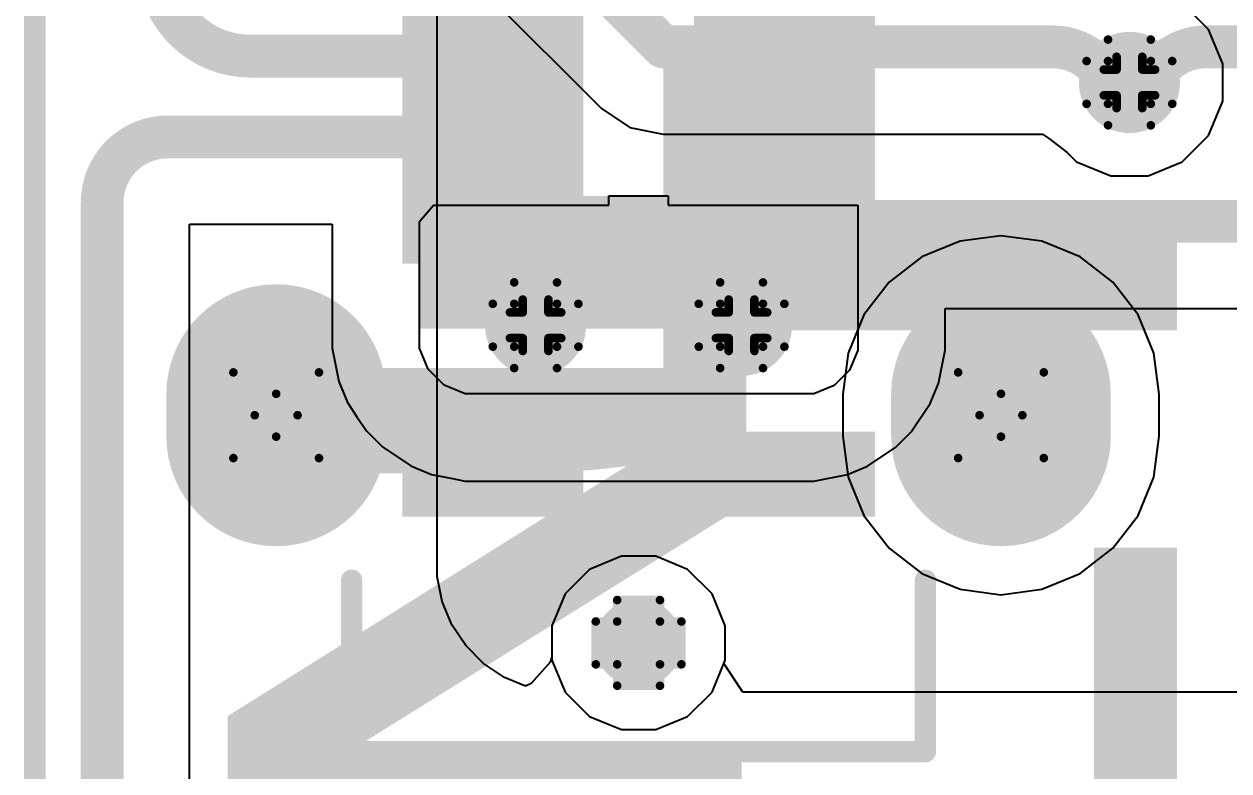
# Model space of a CAD drawing. Header units: inches. Extents: x -3 to 195, y 0 to 199.
# Drawn here: x -0.0025 to 0.2789, y 1.3008 to 1.4751 of the extents above; entities that cross this region are included whole.
import ezdxf

# ---------------------------------------------------------------- set-up
doc = ezdxf.new("R2010")
doc.units = ezdxf.units.IN
doc.header["$MEASUREMENT"] = 0
for name, color, linetype in [('Board Outline', 216, 'Continuous'), ('Bottom Layer', 5, 'Continuous'), ('Bottom Solder', 6, 'Continuous'), ('Drill Drawing', 1, 'Continuous'), ('Multi-Layer', 9, 'Continuous'), ('Pad Holes', 156, 'Continuous'), ('Top Layer', 1, 'Continuous'), ('Top Overlay', 2, 'Continuous'), ('Top Paste', 8, 'Continuous'), ('Top Solder', 216, 'Continuous'), ('Via Holes', 16, 'Continuous')]:
    doc.layers.add(name, color=color, linetype=linetype)
doc.styles.add('Arial Black', font='', dxfattribs={"height": 0.2})
doc.styles.get('Arial Black').set_extended_font_data('Arial Black')

# ---------------------------------------------------------------- blocks, each defined once
blk = doc.blocks.new('U263_163N_4BQC65_100')
at = {"layer": 'Bottom Layer'}
h = blk.add_hatch(color=5, dxfattribs=at)
edge = h.paths.add_edge_path()
edge.add_arc((-0.0994097, 0.0846461), 0.0216535, 90, 270)
edge.add_line((-0.0994097, 0.0629926), (-0.0895671, 0.0629926))
edge.add_arc((-0.0895671, 0.0846461), 0.0216535, 270, 450)
edge.add_line((-0.0895671, 0.1062996), (-0.0994097, 0.1062996))
h = blk.add_hatch(color=5, dxfattribs=at)
edge = h.paths.add_edge_path()
edge.add_arc((0.0895663, 0.0846461), 0.0216535, 90, 270)
edge.add_line((0.0895663, 0.0629926), (0.0994089, 0.0629926))
edge.add_arc((0.0994089, 0.0846461), 0.0216535, 270, 450)
edge.add_line((0.0994089, 0.1062996), (0.0895663, 0.1062996))
h = blk.add_hatch(color=5, dxfattribs=at)
edge = h.paths.add_edge_path()
edge.add_arc((-0.0994097, -0.0846459), 0.0216535, 90, 270)
edge.add_line((-0.0994097, -0.1062994), (-0.0895671, -0.1062994))
edge.add_arc((-0.0895671, -0.0846459), 0.0216535, 270, 450)
edge.add_line((-0.0895671, -0.0629924), (-0.0994097, -0.0629924))
h = blk.add_hatch(color=5, dxfattribs=at)
edge = h.paths.add_edge_path()
edge.add_arc((0.0895663, -0.0846459), 0.0216535, 90, 270)
edge.add_line((0.0895663, -0.1062994), (0.0994089, -0.1062994))
edge.add_arc((0.0994089, -0.0846459), 0.0216535, 270, 450)
edge.add_line((0.0994089, -0.0629924), (0.0895663, -0.0629924))
at = {"layer": 'Bottom Solder'}
h = blk.add_hatch(color=6, dxfattribs=at)
edge = h.paths.add_edge_path()
edge.add_arc((-0.0994097, 0.0846461), 0.0256535, 90, 270)
edge.add_line((-0.0994097, 0.0589926), (-0.0895671, 0.0589926))
edge.add_arc((-0.0895671, 0.0846461), 0.0256535, 270, 450)
edge.add_line((-0.0895671, 0.1102996), (-0.0994097, 0.1102996))
h = blk.add_hatch(color=6, dxfattribs=at)
edge = h.paths.add_edge_path()
edge.add_arc((0.0895663, 0.0846461), 0.0256535, 90, 270)
edge.add_line((0.0895663, 0.0589926), (0.0994089, 0.0589926))
edge.add_arc((0.0994089, 0.0846461), 0.0256535, 270, 450)
edge.add_line((0.0994089, 0.1102996), (0.0895663, 0.1102996))
h = blk.add_hatch(color=6, dxfattribs=at)
edge = h.paths.add_edge_path()
edge.add_arc((-0.1476384, 1e-07), 0.004, 0, 360)
h = blk.add_hatch(color=6, dxfattribs=at)
edge = h.paths.add_edge_path()
edge.add_arc((0.1476376, 1e-07), 0.004, 0, 360)
h = blk.add_hatch(color=6, dxfattribs=at)
edge = h.paths.add_edge_path()
edge.add_arc((-0.0994097, -0.0846459), 0.0256535, 90, 270)
edge.add_line((-0.0994097, -0.1102994), (-0.0895671, -0.1102994))
edge.add_arc((-0.0895671, -0.0846459), 0.0256535, 270, 450)
edge.add_line((-0.0895671, -0.0589924), (-0.0994097, -0.0589924))
h = blk.add_hatch(color=6, dxfattribs=at)
edge = h.paths.add_edge_path()
edge.add_arc((0.0895663, -0.0846459), 0.0256535, 90, 270)
edge.add_line((0.0895663, -0.1102994), (0.0994089, -0.1102994))
edge.add_arc((0.0994089, -0.0846459), 0.0256535, 270, 450)
edge.add_line((0.0994089, -0.0589924), (0.0895663, -0.0589924))
at = {"layer": 'Multi-Layer'}
h = blk.add_hatch(color=9, dxfattribs=at)
edge = h.paths.add_edge_path()
edge.add_arc((-0.0994097, 0.0846461), 0.0216535, 90, 270)
edge.add_line((-0.0994097, 0.0629926), (-0.0895671, 0.0629926))
edge.add_arc((-0.0895671, 0.0846461), 0.0216535, 270, 450)
edge.add_line((-0.0895671, 0.1062996), (-0.0994097, 0.1062996))
h = blk.add_hatch(color=9, dxfattribs=at)
edge = h.paths.add_edge_path()
edge.add_arc((0.0895663, 0.0846461), 0.0216535, 90, 270)
edge.add_line((0.0895663, 0.0629926), (0.0994089, 0.0629926))
edge.add_arc((0.0994089, 0.0846461), 0.0216535, 270, 450)
edge.add_line((0.0994089, 0.1062996), (0.0895663, 0.1062996))
h = blk.add_hatch(color=9, dxfattribs=at)
edge = h.paths.add_edge_path()
edge.add_arc((-0.0994097, -0.0846459), 0.0216535, 90, 270)
edge.add_line((-0.0994097, -0.1062994), (-0.0895671, -0.1062994))
edge.add_arc((-0.0895671, -0.0846459), 0.0216535, 270, 450)
edge.add_line((-0.0895671, -0.0629924), (-0.0994097, -0.0629924))
h = blk.add_hatch(color=9, dxfattribs=at)
edge = h.paths.add_edge_path()
edge.add_arc((0.0895663, -0.0846459), 0.0216535, 90, 270)
edge.add_line((0.0895663, -0.1062994), (0.0994089, -0.1062994))
edge.add_arc((0.0994089, -0.0846459), 0.0216535, 270, 450)
edge.add_line((0.0994089, -0.0629924), (0.0895663, -0.0629924))
at = {"layer": 'Pad Holes'}
h = blk.add_hatch(color=7, dxfattribs=at)
edge = h.paths.add_edge_path()
edge.add_arc((-0.0994097, 0.0846461), 0.011811, 90, 270)
edge.add_line((-0.0994097, 0.0728351), (-0.0895671, 0.0728351))
edge.add_arc((-0.0895671, 0.0846461), 0.011811, 270, 450)
edge.add_line((-0.0895671, 0.0964571), (-0.0994097, 0.0964571))
h = blk.add_hatch(color=7, dxfattribs=at)
edge = h.paths.add_edge_path()
edge.add_arc((0.0895663, 0.0846461), 0.011811, 90, 270)
edge.add_line((0.0895663, 0.0728351), (0.0994089, 0.0728351))
edge.add_arc((0.0994089, 0.0846461), 0.011811, 270, 450)
edge.add_line((0.0994089, 0.0964571), (0.0895663, 0.0964571))
h = blk.add_hatch(color=7, dxfattribs=at)
edge = h.paths.add_edge_path()
edge.add_arc((0.14527535, 1e-07), 0.011811, 90, 270)
edge.add_line((0.14527535, -0.0118109), (0.14999985, -0.0118109))
edge.add_arc((0.14999985, 1e-07), 0.011811, 270, 450)
edge.add_line((0.14999985, 0.0118111), (0.14527535, 0.0118111))
h = blk.add_hatch(color=7, dxfattribs=at)
edge = h.paths.add_edge_path()
edge.add_arc((-0.1476384, 1e-07), 0.0102362, 0, 360)
h = blk.add_hatch(color=7, dxfattribs=at)
edge = h.paths.add_edge_path()
edge.add_arc((-0.0994097, -0.0846459), 0.011811, 90, 270)
edge.add_line((-0.0994097, -0.0964569), (-0.0895671, -0.0964569))
edge.add_arc((-0.0895671, -0.0846459), 0.011811, 270, 450)
edge.add_line((-0.0895671, -0.0728349), (-0.0994097, -0.0728349))
h = blk.add_hatch(color=7, dxfattribs=at)
edge = h.paths.add_edge_path()
edge.add_arc((0.0895663, -0.0846459), 0.011811, 90, 270)
edge.add_line((0.0895663, -0.0964569), (0.0994089, -0.0964569))
edge.add_arc((0.0994089, -0.0846459), 0.011811, 270, 450)
edge.add_line((0.0994089, -0.0728349), (0.0895663, -0.0728349))
at = {"layer": 'Top Layer'}
h = blk.add_hatch(color=1, dxfattribs=at)
edge = h.paths.add_edge_path()
edge.add_arc((-0.0994097, 0.0846461), 0.0216535, 90, 270)
edge.add_line((-0.0994097, 0.0629926), (-0.0895671, 0.0629926))
edge.add_arc((-0.0895671, 0.0846461), 0.0216535, 270, 450)
edge.add_line((-0.0895671, 0.1062996), (-0.0994097, 0.1062996))
h = blk.add_hatch(color=1, dxfattribs=at)
edge = h.paths.add_edge_path()
edge.add_arc((0.0895663, 0.0846461), 0.0216535, 90, 270)
edge.add_line((0.0895663, 0.0629926), (0.0994089, 0.0629926))
edge.add_arc((0.0994089, 0.0846461), 0.0216535, 270, 450)
edge.add_line((0.0994089, 0.1062996), (0.0895663, 0.1062996))
for points in [[(-0.1141739, 0.0169281), (-0.1141739, 0.0511801), (-0.1023629, 0.0511801), (-0.1023629, 0.0169281)], [(-0.0551179, 0.0169281), (-0.0551179, 0.0511801), (-0.0433069, 0.0511801), (-0.0433069, 0.0169281)], [(-0.0354339, 0.0169281), (-0.0354339, 0.0511801), (-0.0236229, 0.0511801), (-0.0236229, 0.0169281)], [(-0.0157479, 0.0169281), (-0.0157479, 0.0511801), (-0.0039369, 0.0511801), (-0.0039369, 0.0169281)], [(0.0039361, 0.0169281), (0.0039361, 0.0511801), (0.0157471, 0.0511801), (0.0157471, 0.0169281)], [(0.0236221, 0.0169281), (0.0236221, 0.0511801), (0.0354331, 0.0511801), (0.0354331, 0.0169281)], [(0.0433081, 0.0169281), (0.0433081, 0.0511801), (0.0551191, 0.0511801), (0.0551191, 0.0169281)], [(0.1023621, 0.0169281), (0.1023621, 0.0511801), (0.1141731, 0.0511801), (0.1141731, 0.0169281)], [(-0.1023629, -0.0169299), (-0.1023629, -0.0511819), (-0.1141739, -0.0511819), (-0.1141739, -0.0169299)], [(-0.0433069, -0.0169299), (-0.0433069, -0.0511819), (-0.0551179, -0.0511819), (-0.0551179, -0.0169299)], [(-0.0236229, -0.0169299), (-0.0236229, -0.0511819), (-0.0354339, -0.0511819), (-0.0354339, -0.0169299)], [(-0.0039369, -0.0169299), (-0.0039369, -0.0511819), (-0.0157479, -0.0511819), (-0.0157479, -0.0169299)], [(0.0157471, -0.0169299), (0.0157471, -0.0511819), (0.0039361, -0.0511819), (0.0039361, -0.0169299)], [(0.0354331, -0.0169299), (0.0354331, -0.0511819), (0.0236221, -0.0511819), (0.0236221, -0.0169299)], [(0.0551191, -0.0169299), (0.0551191, -0.0511819), (0.0433081, -0.0511819), (0.0433081, -0.0169299)], [(0.1141731, -0.0169299), (0.1141731, -0.0511819), (0.1023621, -0.0511819), (0.1023621, -0.0169299)]]:
    blk.add_hatch(color=1, dxfattribs=at).paths.add_polyline_path(points)
h = blk.add_hatch(color=1, dxfattribs=at)
edge = h.paths.add_edge_path()
edge.add_arc((-0.0994097, -0.0846459), 0.0216535, 90, 270)
edge.add_line((-0.0994097, -0.1062994), (-0.0895671, -0.1062994))
edge.add_arc((-0.0895671, -0.0846459), 0.0216535, 270, 450)
edge.add_line((-0.0895671, -0.0629924), (-0.0994097, -0.0629924))
h = blk.add_hatch(color=1, dxfattribs=at)
edge = h.paths.add_edge_path()
edge.add_arc((0.0895663, -0.0846459), 0.0216535, 90, 270)
edge.add_line((0.0895663, -0.1062994), (0.0994089, -0.1062994))
edge.add_arc((0.0994089, -0.0846459), 0.0216535, 270, 450)
edge.add_line((0.0994089, -0.0629924), (0.0895663, -0.0629924))
at = {"layer": 'Top Paste'}
for points in [[(-0.1141739, 0.0169281), (-0.1141739, 0.0511801), (-0.1023629, 0.0511801), (-0.1023629, 0.0169281)], [(-0.0551179, 0.0169281), (-0.0551179, 0.0511801), (-0.0433069, 0.0511801), (-0.0433069, 0.0169281)], [(-0.0354339, 0.0169281), (-0.0354339, 0.0511801), (-0.0236229, 0.0511801), (-0.0236229, 0.0169281)], [(-0.0157479, 0.0169281), (-0.0157479, 0.0511801), (-0.0039369, 0.0511801), (-0.0039369, 0.0169281)], [(0.0039361, 0.0169281), (0.0039361, 0.0511801), (0.0157471, 0.0511801), (0.0157471, 0.0169281)], [(0.0236221, 0.0169281), (0.0236221, 0.0511801), (0.0354331, 0.0511801), (0.0354331, 0.0169281)], [(0.0433081, 0.0169281), (0.0433081, 0.0511801), (0.0551191, 0.0511801), (0.0551191, 0.0169281)], [(0.1023621, 0.0169281), (0.1023621, 0.0511801), (0.1141731, 0.0511801), (0.1141731, 0.0169281)], [(-0.1023629, -0.0169299), (-0.1023629, -0.0511819), (-0.1141739, -0.0511819), (-0.1141739, -0.0169299)], [(-0.0433069, -0.0169299), (-0.0433069, -0.0511819), (-0.0551179, -0.0511819), (-0.0551179, -0.0169299)], [(-0.0236229, -0.0169299), (-0.0236229, -0.0511819), (-0.0354339, -0.0511819), (-0.0354339, -0.0169299)], [(-0.0039369, -0.0169299), (-0.0039369, -0.0511819), (-0.0157479, -0.0511819), (-0.0157479, -0.0169299)], [(0.0157471, -0.0169299), (0.0157471, -0.0511819), (0.0039361, -0.0511819), (0.0039361, -0.0169299)], [(0.0354331, -0.0169299), (0.0354331, -0.0511819), (0.0236221, -0.0511819), (0.0236221, -0.0169299)], [(0.0551191, -0.0169299), (0.0551191, -0.0511819), (0.0433081, -0.0511819), (0.0433081, -0.0169299)], [(0.1141731, -0.0169299), (0.1141731, -0.0511819), (0.1023621, -0.0511819), (0.1023621, -0.0169299)]]:
    blk.add_hatch(color=8, dxfattribs=at).paths.add_polyline_path(points)
at = {"layer": 'Top Solder'}
h = blk.add_hatch(color=216, dxfattribs=at)
edge = h.paths.add_edge_path()
edge.add_arc((-0.0994097, 0.0846461), 0.0256535, 90, 270)
edge.add_line((-0.0994097, 0.0589926), (-0.0895671, 0.0589926))
edge.add_arc((-0.0895671, 0.0846461), 0.0256535, 270, 450)
edge.add_line((-0.0895671, 0.1102996), (-0.0994097, 0.1102996))
h = blk.add_hatch(color=216, dxfattribs=at)
edge = h.paths.add_edge_path()
edge.add_arc((0.0895663, 0.0846461), 0.0256535, 90, 270)
edge.add_line((0.0895663, 0.0589926), (0.0994089, 0.0589926))
edge.add_arc((0.0994089, 0.0846461), 0.0256535, 270, 450)
edge.add_line((0.0994089, 0.1102996), (0.0895663, 0.1102996))
for points in [[(-0.1181739, 0.0129281), (-0.1181739, 0.0551801), (-0.0983629, 0.0551801), (-0.0983629, 0.0129281)], [(-0.0591179, 0.0129281), (-0.0591179, 0.0551801), (-0.0393069, 0.0551801), (-0.0393069, 0.0129281)], [(-0.0394339, 0.0129281), (-0.0394339, 0.0551801), (-0.0196229, 0.0551801), (-0.0196229, 0.0129281)], [(-0.0197479, 0.0129281), (-0.0197479, 0.0551801), (6.31e-05, 0.0551801), (6.31e-05, 0.0129281)], [(-6.39e-05, 0.0129281), (-6.39e-05, 0.0551801), (0.0197471, 0.0551801), (0.0197471, 0.0129281)], [(0.0196221, 0.0129281), (0.0196221, 0.0551801), (0.0394331, 0.0551801), (0.0394331, 0.0129281)], [(0.0393081, 0.0129281), (0.0393081, 0.0551801), (0.0591191, 0.0551801), (0.0591191, 0.0129281)], [(0.0983621, 0.0129281), (0.0983621, 0.0551801), (0.1181731, 0.0551801), (0.1181731, 0.0129281)], [(-0.0983629, -0.0129299), (-0.0983629, -0.0551819), (-0.1181739, -0.0551819), (-0.1181739, -0.0129299)], [(-0.0393069, -0.0129299), (-0.0393069, -0.0551819), (-0.0591179, -0.0551819), (-0.0591179, -0.0129299)], [(-0.0196229, -0.0129299), (-0.0196229, -0.0551819), (-0.0394339, -0.0551819), (-0.0394339, -0.0129299)], [(6.31e-05, -0.0129299), (6.31e-05, -0.0551819), (-0.0197479, -0.0551819), (-0.0197479, -0.0129299)], [(0.0197471, -0.0129299), (0.0197471, -0.0551819), (-6.39e-05, -0.0551819), (-6.39e-05, -0.0129299)], [(0.0394331, -0.0129299), (0.0394331, -0.0551819), (0.0196221, -0.0551819), (0.0196221, -0.0129299)], [(0.0591191, -0.0129299), (0.0591191, -0.0551819), (0.0393081, -0.0551819), (0.0393081, -0.0129299)], [(0.1181731, -0.0129299), (0.1181731, -0.0551819), (0.0983621, -0.0551819), (0.0983621, -0.0129299)]]:
    blk.add_hatch(color=216, dxfattribs=at).paths.add_polyline_path(points)
h = blk.add_hatch(color=216, dxfattribs=at)
edge = h.paths.add_edge_path()
edge.add_arc((-0.1476384, 1e-07), 0.004, 0, 360)
h = blk.add_hatch(color=216, dxfattribs=at)
edge = h.paths.add_edge_path()
edge.add_arc((0.1476376, 1e-07), 0.004, 0, 360)
h = blk.add_hatch(color=216, dxfattribs=at)
edge = h.paths.add_edge_path()
edge.add_arc((-0.0994097, -0.0846459), 0.0256535, 90, 270)
edge.add_line((-0.0994097, -0.1102994), (-0.0895671, -0.1102994))
edge.add_arc((-0.0895671, -0.0846459), 0.0256535, 270, 450)
edge.add_line((-0.0895671, -0.0589924), (-0.0994097, -0.0589924))
h = blk.add_hatch(color=216, dxfattribs=at)
edge = h.paths.add_edge_path()
edge.add_arc((0.0895663, -0.0846459), 0.0256535, 90, 270)
edge.add_line((0.0895663, -0.1102994), (0.0994089, -0.1102994))
edge.add_arc((0.0994089, -0.0846459), 0.0256535, 270, 450)
edge.add_line((0.0994089, -0.0589924), (0.0895663, -0.0589924))
at = {"layer": 'Top Overlay', "const_width": 0.005}
for points in [[(-0.1730004, 0.0670001), (-0.1730004, -0.0669999)], [(-0.1730004, 0.0670001), (-0.1330004, 0.0670001)], [(0.1329996, 0.0670001), (0.1729996, 0.0670001)], [(0.1729996, 0.0670001), (0.1729996, -0.0669999)], [(-0.1730004, -0.0669999), (-0.1330004, -0.0669999)], [(0.1329996, -0.0669999), (0.1729996, -0.0669999)]]:
    blk.add_lwpolyline(points, dxfattribs=at)
at = {"layer": 'Top Overlay', "const_width": 0.0025}
for points in [[(-0.1742504, 0.0670001, 1), (-0.1717504, 0.0670001, 1)], [(-0.1742504, 0.0670001, 1), (-0.1717504, 0.0670001, 1)], [(-0.1342504, 0.0670001, 1), (-0.1317504, 0.0670001, 1)], [(0.1317496, 0.0670001, 1), (0.1342496, 0.0670001, 1)], [(0.1717496, 0.0670001, 1), (0.1742496, 0.0670001, 1)], [(0.1717496, 0.0670001, 1), (0.1742496, 0.0670001, 1)], [(-0.1742504, -0.0669999, 1), (-0.1717504, -0.0669999, 1)], [(-0.1742504, -0.0669999, 1), (-0.1717504, -0.0669999, 1)], [(-0.1342504, -0.0669999, 1), (-0.1317504, -0.0669999, 1)], [(0.1317496, -0.0669999, 1), (0.1342496, -0.0669999, 1)], [(0.1717496, -0.0669999, 1), (0.1742496, -0.0669999, 1)], [(0.1717496, -0.0669999, 1), (0.1742496, -0.0669999, 1)]]:
    blk.add_lwpolyline(points, format="xyb", close=True, dxfattribs=at)

msp = doc.modelspace()

# ---------------------------------------------------------------- hatches: boundary and pattern name
at = {"layer": 'Bottom Layer'}
h = msp.add_hatch(color=5, dxfattribs=at)
edge = h.paths.add_edge_path()
edge.add_arc((0.2556715, 1.461457), 0.011811, 0, 360)
h = msp.add_hatch(color=5, dxfattribs=at)
edge = h.paths.add_edge_path()
edge.add_arc((0.1169695, 1.40478), 0.011811, 0, 360)
h = msp.add_hatch(color=5, dxfattribs=at)
edge = h.paths.add_edge_path()
edge.add_arc((0.1650795, 1.40478), 0.011811, 0, 360)
at = {"layer": 'Top Layer'}
h = msp.add_hatch(color=1, dxfattribs=at)
edge = h.paths.add_edge_path()
edge.add_arc((0.2556715, 1.461457), 0.011811, 0, 360)
msp.add_hatch(color=1, dxfattribs=at).paths.add_polyline_path([(0.1922056, 1.4349615), (0.0898436, 1.4349615), (0.0898436, 1.4040147), (0.1922056, 1.4040147)])
h = msp.add_hatch(color=1, dxfattribs=at)
edge = h.paths.add_edge_path()
edge.add_arc((0.1169695, 1.40478), 0.011811, 0, 360)
h = msp.add_hatch(color=1, dxfattribs=at)
edge = h.paths.add_edge_path()
edge.add_arc((0.1650795, 1.40478), 0.011811, 0, 360)
at = {"layer": 'Via Holes'}
h = msp.add_hatch(color=7, dxfattribs=at)
edge = h.paths.add_edge_path()
edge.add_arc((0.2556715, 1.461457), 0.0059055, 0, 360)
h = msp.add_hatch(color=7, dxfattribs=at)
edge = h.paths.add_edge_path()
edge.add_arc((0.1169695, 1.40478), 0.0059055, 0, 360)
h = msp.add_hatch(color=7, dxfattribs=at)
edge = h.paths.add_edge_path()
edge.add_arc((0.1650795, 1.40478), 0.0059055, 0, 360)

# ---------------------------------------------------------------- linework, layer by layer
at = {"layer": 'Board Outline', "const_width": 0.005}
msp.add_lwpolyline([(5e-07, 5e-07), (5e-07, 1.8096615)], dxfattribs=at)
at = {"layer": 'Bottom Layer'}
for p, q in [((0.1019953, 1.4857265), (0.1323728, 1.4553491)), ((0.0939953, 1.3460975), (0.0939953, 1.4824128)), ((0.274162, 1.4738119), (0.2697059, 1.478268)), ((0.2774825, 1.4657955), (0.274162, 1.4738119)), ((0.2774825, 1.4571185), (0.2774825, 1.4657955)), ((0.1323728, 1.4553491), (0.132373, 1.4553488)), ((0.132373, 1.4553488), (0.1389886, 1.4509284)), ((0.274162, 1.4491021), (0.2774825, 1.4571185)), ((0.1389886, 1.4509284), (0.1467922, 1.4493761)), ((0.1467922, 1.4493761), (0.1467927, 1.4493762)), ((0.1467927, 1.4493762), (0.2353609, 1.4493762)), ((0.2353609, 1.4493762), (0.2367552, 1.4484446)), ((0.2367552, 1.4484446), (0.2410973, 1.4451127)), ((0.2680264, 1.4429665), (0.274162, 1.4491021)), ((0.2410973, 1.4451127), (0.2412221, 1.445061)), ((0.2412221, 1.445061), (0.2433166, 1.4429665)), ((0.2433166, 1.4429665), (0.251333, 1.439646)), ((0.26001, 1.439646), (0.2680264, 1.4429665)), ((0.251333, 1.439646), (0.26001, 1.439646)), ((0.216101, 1.4244114), (0.2071846, 1.4207181)), ((0.2256695, 1.4256711), (0.216101, 1.4244114)), ((0.235238, 1.4244114), (0.2256695, 1.4256711)), ((0.2441544, 1.4207181), (0.235238, 1.4244114)), ((0.2071846, 1.4207181), (0.1995279, 1.4148429)), ((0.2518111, 1.4148429), (0.2441544, 1.4207181)), ((0.1995279, 1.4148429), (0.1936527, 1.4071862)), ((0.2576863, 1.4071862), (0.2518111, 1.4148429)), ((0.1936527, 1.4071862), (0.1899594, 1.3982698)), ((0.2613796, 1.3982698), (0.2576863, 1.4071862)), ((0.1899594, 1.3982698), (0.1886997, 1.3887013)), ((0.2626393, 1.3887013), (0.2613796, 1.3982698)), ((0.1886997, 1.3887013), (0.1886997, 1.3788587)), ((0.2626393, 1.3788587), (0.2626393, 1.3887013)), ((0.1886997, 1.3788587), (0.1899594, 1.3692902)), ((0.2613796, 1.3692902), (0.2626393, 1.3788587)), ((0.1899594, 1.3692902), (0.1936527, 1.3603738)), ((0.2576863, 1.3603738), (0.2613796, 1.3692902)), ((0.1936527, 1.3603738), (0.1995279, 1.3527171)), ((0.2518111, 1.3527171), (0.2576863, 1.3603738)), ((0.1369983, 1.3508662), (0.1295606, 1.3477855)), ((0.1450487, 1.3508662), (0.1369983, 1.3508662)), ((0.1524864, 1.3477855), (0.1450487, 1.3508662)), ((0.1995279, 1.3527171), (0.2071846, 1.3468419)), ((0.2441544, 1.3468419), (0.2518111, 1.3527171)), ((0.0951432, 1.3403262), (0.0939953, 1.3460975)), ((0.1295606, 1.3477855), (0.123868, 1.3420929)), ((0.158179, 1.3420929), (0.1524864, 1.3477855)), ((0.2071846, 1.3468419), (0.216101, 1.3431486)), ((0.235238, 1.3431486), (0.2441544, 1.3468419)), ((0.216101, 1.3431486), (0.2256695, 1.3418889)), ((0.2256695, 1.3418889), (0.235238, 1.3431486)), ((0.0973951, 1.3348897), (0.0951432, 1.3403262)), ((0.123868, 1.3420929), (0.1207873, 1.3346552)), ((0.1612597, 1.3346552), (0.158179, 1.3420929)), ((0.1006643, 1.329997), (0.0973951, 1.3348897)), ((0.1207873, 1.3346552), (0.1207873, 1.3273514)), ((0.1612597, 1.3266048), (0.1612597, 1.3346552)), ((0.1048252, 1.3258361), (0.1006643, 1.329997)), ((0.1097179, 1.3225669), (0.1048252, 1.3258361)), ((0.1203381, 1.3261033), (0.1159019, 1.3211497)), ((0.1207873, 1.3273514), (0.1203381, 1.3261033)), ((0.1609342, 1.3258189), (0.1612597, 1.3266048)), ((0.1653788, 1.3191671), (0.1609342, 1.3258189)), ((0.1146462, 1.3205255), (0.1097179, 1.3225669)), ((0.1159019, 1.3211497), (0.1146462, 1.3205255)), ((0.1661791, 1.3191671), (0.1653788, 1.3191671)), ((1.6859822, 1.3191669), (0.1661791, 1.3191671))]:
    msp.add_line(p, q, dxfattribs=at)
at = {"layer": 'Bottom Layer', "const_width": 0.01}
for points in [[(0.1055602, 1.511), (0.1467922, 1.469768)], [(0.1467922, 1.469768), (0.2377976, 1.469768)], [(0.2478299, 1.4656125), (0.2493789, 1.4640635)]]:
    msp.add_lwpolyline(points, dxfattribs=at)
at = {"layer": 'Bottom Layer', "const_width": 0.005}
for points in [[(0.1442922, 1.469768, 1), (0.1492922, 1.469768, 1)], [(0.1442922, 1.469768, 1), (0.1492922, 1.469768, 1)], [(0.2352976, 1.469768, 1), (0.2402976, 1.469768, 1)], [(0.2352976, 1.469768, 1), (0.2402976, 1.469768, 1)], [(0.2453299, 1.4656125, 1), (0.2503299, 1.4656125, 1)], [(0.2453299, 1.4656125, 1), (0.2503299, 1.4656125, 1)], [(0.2468789, 1.4640635, 1), (0.2518789, 1.4640635, 1)], [(0.246879, 1.4640635, 1), (0.251879, 1.4640635, 1)], [(0.2531715, 1.461457, 1), (0.2581715, 1.461457, 1)]]:
    msp.add_lwpolyline(points, format="xyb", close=True, dxfattribs=at)
at = {"layer": 'Bottom Layer', "const_width": 0.01}
for points in [[(0.2377976, 1.469768, -0.198912367379658), (0.2478299, 1.4656125)], [(0.2556715, 1.461457, -0.198912367379658), (0.249379, 1.4640635)]]:
    msp.add_lwpolyline(points, format="xyb", dxfattribs=at)
at = {"layer": 'Drill Drawing', "const_width": 0.002}
for points in [[(0.2506715, 1.466457), (0.2506715, 1.471457)], [(0.2506715, 1.471457), (0.2606715, 1.471457)], [(0.2606715, 1.466457), (0.2606715, 1.471457)], [(0.2456715, 1.456457), (0.2456715, 1.466457)], [(0.2456715, 1.466457), (0.2506715, 1.466457)], [(0.2526715, 1.464457), (0.2526715, 1.467457)], [(0.2526715, 1.467457), (0.2586715, 1.467457)], [(0.2586715, 1.464457), (0.2586715, 1.467457)], [(0.2606715, 1.466457), (0.2656715, 1.466457)], [(0.2656715, 1.456457), (0.2656715, 1.466457)], [(0.2496715, 1.458457), (0.2496715, 1.464457)], [(0.2496715, 1.464457), (0.2526715, 1.464457)], [(0.2586715, 1.464457), (0.2616715, 1.464457)], [(0.2616715, 1.458457), (0.2616715, 1.464457)], [(0.2496715, 1.458457), (0.2526715, 1.458457)], [(0.2526715, 1.455457), (0.2526715, 1.458457)], [(0.2586715, 1.458457), (0.2616715, 1.458457)], [(0.2586715, 1.455457), (0.2586715, 1.458457)], [(0.2456715, 1.456457), (0.2506715, 1.456457)], [(0.2506715, 1.451457), (0.2506715, 1.456457)], [(0.2526715, 1.455457), (0.2586715, 1.455457)], [(0.2606715, 1.456457), (0.2656715, 1.456457)], [(0.2606715, 1.451457), (0.2606715, 1.456457)], [(0.2506715, 1.451457), (0.2606715, 1.451457)], [(0.1119695, 1.40978), (0.1119695, 1.41478)], [(0.1119695, 1.41478), (0.1219695, 1.41478)], [(0.1219695, 1.40978), (0.1219695, 1.41478)], [(0.1600795, 1.40978), (0.1600795, 1.41478)], [(0.1600795, 1.41478), (0.1700795, 1.41478)], [(0.1700795, 1.40978), (0.1700795, 1.41478)], [(0.1069695, 1.39978), (0.1069695, 1.40978)], [(0.1069695, 1.40978), (0.1119695, 1.40978)], [(0.1139695, 1.40778), (0.1139695, 1.41078)], [(0.1139695, 1.41078), (0.1199695, 1.41078)], [(0.1199695, 1.40778), (0.1199695, 1.41078)], [(0.1219695, 1.40978), (0.1269695, 1.40978)], [(0.1269695, 1.39978), (0.1269695, 1.40978)], [(0.1550795, 1.39978), (0.1550795, 1.40978)], [(0.1550795, 1.40978), (0.1600795, 1.40978)], [(0.1620795, 1.40778), (0.1620795, 1.41078)], [(0.1620795, 1.41078), (0.1680795, 1.41078)], [(0.1680795, 1.40778), (0.1680795, 1.41078)], [(0.1700795, 1.40978), (0.1750795, 1.40978)], [(0.1750795, 1.39978), (0.1750795, 1.40978)], [(0.1109695, 1.40178), (0.1109695, 1.40778)], [(0.1109695, 1.40778), (0.1139695, 1.40778)], [(0.1199695, 1.40778), (0.1229695, 1.40778)], [(0.1229695, 1.40178), (0.1229695, 1.40778)], [(0.1590795, 1.40178), (0.1590795, 1.40778)], [(0.1590795, 1.40778), (0.1620795, 1.40778)], [(0.1680795, 1.40778), (0.1710795, 1.40778)], [(0.1710795, 1.40178), (0.1710795, 1.40778)], [(0.1109695, 1.40178), (0.1139695, 1.40178)], [(0.1139695, 1.39878), (0.1139695, 1.40178)], [(0.1199695, 1.40178), (0.1229695, 1.40178)], [(0.1199695, 1.39878), (0.1199695, 1.40178)], [(0.1590795, 1.40178), (0.1620795, 1.40178)], [(0.1620795, 1.39878), (0.1620795, 1.40178)], [(0.1680795, 1.40178), (0.1710795, 1.40178)], [(0.1680795, 1.39878), (0.1680795, 1.40178)], [(0.1069695, 1.39978), (0.1119695, 1.39978)], [(0.1119695, 1.39478), (0.1119695, 1.39978)], [(0.1139695, 1.39878), (0.1199695, 1.39878)], [(0.1219695, 1.39978), (0.1269695, 1.39978)], [(0.1219695, 1.39478), (0.1219695, 1.39978)], [(0.1550795, 1.39978), (0.1600795, 1.39978)], [(0.1600795, 1.39478), (0.1600795, 1.39978)], [(0.1620795, 1.39878), (0.1680795, 1.39878)], [(0.1700795, 1.39978), (0.1750795, 1.39978)], [(0.1700795, 1.39478), (0.1700795, 1.39978)], [(0.1119695, 1.39478), (0.1219695, 1.39478)], [(0.1600795, 1.39478), (0.1700795, 1.39478)], [(0.0463775, 1.39378), (0.0563775, 1.38878)], [(0.0463775, 1.39378), (0.0513775, 1.38378)], [(0.0563775, 1.38878), (0.0663775, 1.39378)], [(0.0613775, 1.38378), (0.0663775, 1.39378)], [(0.2156695, 1.39378), (0.2256695, 1.38878)], [(0.2156695, 1.39378), (0.2206695, 1.38378)], [(0.2256695, 1.38878), (0.2356695, 1.39378)], [(0.2306695, 1.38378), (0.2356695, 1.39378)], [(0.0463775, 1.37378), (0.0513775, 1.38378)], [(0.0613775, 1.38378), (0.0663775, 1.37378)], [(0.2156695, 1.37378), (0.2206695, 1.38378)], [(0.2306695, 1.38378), (0.2356695, 1.37378)], [(0.0463775, 1.37378), (0.0563775, 1.37878)], [(0.0563775, 1.37878), (0.0663775, 1.37378)], [(0.2156695, 1.37378), (0.2256695, 1.37878)], [(0.2256695, 1.37878), (0.2356695, 1.37378)], [(0.1360235, 1.33563), (0.1360235, 1.34063)], [(0.1360235, 1.34063), (0.1460235, 1.34063)], [(0.1460235, 1.33563), (0.1460235, 1.34063)], [(0.1310235, 1.32563), (0.1310235, 1.33563)], [(0.1310235, 1.33563), (0.1360235, 1.33563)], [(0.1460235, 1.33563), (0.1510235, 1.33563)], [(0.1510235, 1.32563), (0.1510235, 1.33563)], [(0.1310235, 1.32563), (0.1360235, 1.32563)], [(0.1360235, 1.32063), (0.1360235, 1.32563)], [(0.1460235, 1.32563), (0.1510235, 1.32563)], [(0.1460235, 1.32063), (0.1460235, 1.32563)], [(0.1360235, 1.32063), (0.1460235, 1.32063)]]:
    msp.add_lwpolyline(points, dxfattribs=at)
at = {"layer": 'Drill Drawing', "const_width": 0.001}
for points in [[(0.2501715, 1.471457, 1), (0.2511715, 1.471457, 1)], [(0.2501715, 1.471457, 1), (0.2511715, 1.471457, 1)], [(0.2601715, 1.471457, 1), (0.2611715, 1.471457, 1)], [(0.2601715, 1.471457, 1), (0.2611715, 1.471457, 1)], [(0.2451715, 1.466457, 1), (0.2461715, 1.466457, 1)], [(0.2451715, 1.466457, 1), (0.2461715, 1.466457, 1)], [(0.2501715, 1.466457, 1), (0.2511715, 1.466457, 1)], [(0.2501715, 1.466457, 1), (0.2511715, 1.466457, 1)], [(0.2521715, 1.467457, 1), (0.2531715, 1.467457, 1)], [(0.2521715, 1.467457, 1), (0.2531715, 1.467457, 1)], [(0.2581715, 1.467457, 1), (0.2591715, 1.467457, 1)], [(0.2581715, 1.467457, 1), (0.2591715, 1.467457, 1)], [(0.2601715, 1.466457, 1), (0.2611715, 1.466457, 1)], [(0.2601715, 1.466457, 1), (0.2611715, 1.466457, 1)], [(0.2651715, 1.466457, 1), (0.2661715, 1.466457, 1)], [(0.2651715, 1.466457, 1), (0.2661715, 1.466457, 1)], [(0.2491715, 1.464457, 1), (0.2501715, 1.464457, 1)], [(0.2491715, 1.464457, 1), (0.2501715, 1.464457, 1)], [(0.2521715, 1.464457, 1), (0.2531715, 1.464457, 1)], [(0.2521715, 1.464457, 1), (0.2531715, 1.464457, 1)], [(0.2581715, 1.464457, 1), (0.2591715, 1.464457, 1)], [(0.2581715, 1.464457, 1), (0.2591715, 1.464457, 1)], [(0.2611715, 1.464457, 1), (0.2621715, 1.464457, 1)], [(0.2611715, 1.464457, 1), (0.2621715, 1.464457, 1)], [(0.2491715, 1.458457, 1), (0.2501715, 1.458457, 1)], [(0.2491715, 1.458457, 1), (0.2501715, 1.458457, 1)], [(0.2521715, 1.458457, 1), (0.2531715, 1.458457, 1)], [(0.2521715, 1.458457, 1), (0.2531715, 1.458457, 1)], [(0.2581715, 1.458457, 1), (0.2591715, 1.458457, 1)], [(0.2581715, 1.458457, 1), (0.2591715, 1.458457, 1)], [(0.2611715, 1.458457, 1), (0.2621715, 1.458457, 1)], [(0.2611715, 1.458457, 1), (0.2621715, 1.458457, 1)], [(0.2451715, 1.456457, 1), (0.2461715, 1.456457, 1)], [(0.2451715, 1.456457, 1), (0.2461715, 1.456457, 1)], [(0.2501715, 1.456457, 1), (0.2511715, 1.456457, 1)], [(0.2501715, 1.456457, 1), (0.2511715, 1.456457, 1)], [(0.2521715, 1.455457, 1), (0.2531715, 1.455457, 1)], [(0.2521715, 1.455457, 1), (0.2531715, 1.455457, 1)], [(0.2581715, 1.455457, 1), (0.2591715, 1.455457, 1)], [(0.2581715, 1.455457, 1), (0.2591715, 1.455457, 1)], [(0.2601715, 1.456457, 1), (0.2611715, 1.456457, 1)], [(0.2601715, 1.456457, 1), (0.2611715, 1.456457, 1)], [(0.2651715, 1.456457, 1), (0.2661715, 1.456457, 1)], [(0.2651715, 1.456457, 1), (0.2661715, 1.456457, 1)], [(0.2501715, 1.451457, 1), (0.2511715, 1.451457, 1)], [(0.2501715, 1.451457, 1), (0.2511715, 1.451457, 1)], [(0.2601715, 1.451457, 1), (0.2611715, 1.451457, 1)], [(0.2601715, 1.451457, 1), (0.2611715, 1.451457, 1)], [(0.1114695, 1.41478, 1), (0.1124695, 1.41478, 1)], [(0.1114695, 1.41478, 1), (0.1124695, 1.41478, 1)], [(0.1214695, 1.41478, 1), (0.1224695, 1.41478, 1)], [(0.1214695, 1.41478, 1), (0.1224695, 1.41478, 1)], [(0.1595795, 1.41478, 1), (0.1605795, 1.41478, 1)], [(0.1595795, 1.41478, 1), (0.1605795, 1.41478, 1)], [(0.1695795, 1.41478, 1), (0.1705795, 1.41478, 1)], [(0.1695795, 1.41478, 1), (0.1705795, 1.41478, 1)], [(0.1064695, 1.40978, 1), (0.1074695, 1.40978, 1)], [(0.1064695, 1.40978, 1), (0.1074695, 1.40978, 1)], [(0.1114695, 1.40978, 1), (0.1124695, 1.40978, 1)], [(0.1114695, 1.40978, 1), (0.1124695, 1.40978, 1)], [(0.1134695, 1.41078, 1), (0.1144695, 1.41078, 1)], [(0.1134695, 1.41078, 1), (0.1144695, 1.41078, 1)], [(0.1194695, 1.41078, 1), (0.1204695, 1.41078, 1)], [(0.1194695, 1.41078, 1), (0.1204695, 1.41078, 1)], [(0.1214695, 1.40978, 1), (0.1224695, 1.40978, 1)], [(0.1214695, 1.40978, 1), (0.1224695, 1.40978, 1)], [(0.1264695, 1.40978, 1), (0.1274695, 1.40978, 1)], [(0.1264695, 1.40978, 1), (0.1274695, 1.40978, 1)], [(0.1545795, 1.40978, 1), (0.1555795, 1.40978, 1)], [(0.1545795, 1.40978, 1), (0.1555795, 1.40978, 1)], [(0.1595795, 1.40978, 1), (0.1605795, 1.40978, 1)], [(0.1595795, 1.40978, 1), (0.1605795, 1.40978, 1)], [(0.1615795, 1.41078, 1), (0.1625795, 1.41078, 1)], [(0.1615795, 1.41078, 1), (0.1625795, 1.41078, 1)], [(0.1675795, 1.41078, 1), (0.1685795, 1.41078, 1)], [(0.1675795, 1.41078, 1), (0.1685795, 1.41078, 1)], [(0.1695795, 1.40978, 1), (0.1705795, 1.40978, 1)], [(0.1695795, 1.40978, 1), (0.1705795, 1.40978, 1)], [(0.1745795, 1.40978, 1), (0.1755795, 1.40978, 1)], [(0.1745795, 1.40978, 1), (0.1755795, 1.40978, 1)], [(0.1104695, 1.40778, 1), (0.1114695, 1.40778, 1)], [(0.1104695, 1.40778, 1), (0.1114695, 1.40778, 1)], [(0.1134695, 1.40778, 1), (0.1144695, 1.40778, 1)], [(0.1134695, 1.40778, 1), (0.1144695, 1.40778, 1)], [(0.1194695, 1.40778, 1), (0.1204695, 1.40778, 1)], [(0.1194695, 1.40778, 1), (0.1204695, 1.40778, 1)], [(0.1224695, 1.40778, 1), (0.1234695, 1.40778, 1)], [(0.1224695, 1.40778, 1), (0.1234695, 1.40778, 1)], [(0.1585795, 1.40778, 1), (0.1595795, 1.40778, 1)], [(0.1585795, 1.40778, 1), (0.1595795, 1.40778, 1)], [(0.1615795, 1.40778, 1), (0.1625795, 1.40778, 1)], [(0.1615795, 1.40778, 1), (0.1625795, 1.40778, 1)], [(0.1675795, 1.40778, 1), (0.1685795, 1.40778, 1)], [(0.1675795, 1.40778, 1), (0.1685795, 1.40778, 1)], [(0.1705795, 1.40778, 1), (0.1715795, 1.40778, 1)], [(0.1705795, 1.40778, 1), (0.1715795, 1.40778, 1)], [(0.1104695, 1.40178, 1), (0.1114695, 1.40178, 1)], [(0.1104695, 1.40178, 1), (0.1114695, 1.40178, 1)], [(0.1134695, 1.40178, 1), (0.1144695, 1.40178, 1)], [(0.1134695, 1.40178, 1), (0.1144695, 1.40178, 1)], [(0.1194695, 1.40178, 1), (0.1204695, 1.40178, 1)], [(0.1194695, 1.40178, 1), (0.1204695, 1.40178, 1)], [(0.1224695, 1.40178, 1), (0.1234695, 1.40178, 1)], [(0.1224695, 1.40178, 1), (0.1234695, 1.40178, 1)], [(0.1585795, 1.40178, 1), (0.1595795, 1.40178, 1)], [(0.1585795, 1.40178, 1), (0.1595795, 1.40178, 1)], [(0.1615795, 1.40178, 1), (0.1625795, 1.40178, 1)], [(0.1615795, 1.40178, 1), (0.1625795, 1.40178, 1)], [(0.1675795, 1.40178, 1), (0.1685795, 1.40178, 1)], [(0.1675795, 1.40178, 1), (0.1685795, 1.40178, 1)], [(0.1705795, 1.40178, 1), (0.1715795, 1.40178, 1)], [(0.1705795, 1.40178, 1), (0.1715795, 1.40178, 1)], [(0.1064695, 1.39978, 1), (0.1074695, 1.39978, 1)], [(0.1064695, 1.39978, 1), (0.1074695, 1.39978, 1)], [(0.1114695, 1.39978, 1), (0.1124695, 1.39978, 1)], [(0.1114695, 1.39978, 1), (0.1124695, 1.39978, 1)], [(0.1134695, 1.39878, 1), (0.1144695, 1.39878, 1)], [(0.1134695, 1.39878, 1), (0.1144695, 1.39878, 1)], [(0.1194695, 1.39878, 1), (0.1204695, 1.39878, 1)], [(0.1194695, 1.39878, 1), (0.1204695, 1.39878, 1)], [(0.1214695, 1.39978, 1), (0.1224695, 1.39978, 1)], [(0.1214695, 1.39978, 1), (0.1224695, 1.39978, 1)], [(0.1264695, 1.39978, 1), (0.1274695, 1.39978, 1)], [(0.1264695, 1.39978, 1), (0.1274695, 1.39978, 1)], [(0.1545795, 1.39978, 1), (0.1555795, 1.39978, 1)], [(0.1545795, 1.39978, 1), (0.1555795, 1.39978, 1)], [(0.1595795, 1.39978, 1), (0.1605795, 1.39978, 1)], [(0.1595795, 1.39978, 1), (0.1605795, 1.39978, 1)], [(0.1615795, 1.39878, 1), (0.1625795, 1.39878, 1)], [(0.1615795, 1.39878, 1), (0.1625795, 1.39878, 1)], [(0.1675795, 1.39878, 1), (0.1685795, 1.39878, 1)], [(0.1675795, 1.39878, 1), (0.1685795, 1.39878, 1)], [(0.1695795, 1.39978, 1), (0.1705795, 1.39978, 1)], [(0.1695795, 1.39978, 1), (0.1705795, 1.39978, 1)], [(0.1745795, 1.39978, 1), (0.1755795, 1.39978, 1)], [(0.1745795, 1.39978, 1), (0.1755795, 1.39978, 1)], [(0.1114695, 1.39478, 1), (0.1124695, 1.39478, 1)], [(0.1114695, 1.39478, 1), (0.1124695, 1.39478, 1)], [(0.1214695, 1.39478, 1), (0.1224695, 1.39478, 1)], [(0.1214695, 1.39478, 1), (0.1224695, 1.39478, 1)], [(0.1595795, 1.39478, 1), (0.1605795, 1.39478, 1)], [(0.1595795, 1.39478, 1), (0.1605795, 1.39478, 1)], [(0.1695795, 1.39478, 1), (0.1705795, 1.39478, 1)], [(0.1695795, 1.39478, 1), (0.1705795, 1.39478, 1)], [(0.0458775, 1.39378, 1), (0.0468775, 1.39378, 1)], [(0.0458775, 1.39378, 1), (0.0468775, 1.39378, 1)], [(0.0658775, 1.39378, 1), (0.0668775, 1.39378, 1)], [(0.0658775, 1.39378, 1), (0.0668775, 1.39378, 1)], [(0.2151695, 1.39378, 1), (0.2161695, 1.39378, 1)], [(0.2151695, 1.39378, 1), (0.2161695, 1.39378, 1)], [(0.2351695, 1.39378, 1), (0.2361695, 1.39378, 1)], [(0.2351695, 1.39378, 1), (0.2361695, 1.39378, 1)], [(0.0558775, 1.38878, 1), (0.0568775, 1.38878, 1)], [(0.0558775, 1.38878, 1), (0.0568775, 1.38878, 1)], [(0.2251695, 1.38878, 1), (0.2261695, 1.38878, 1)], [(0.2251695, 1.38878, 1), (0.2261695, 1.38878, 1)], [(0.0508775, 1.38378, 1), (0.0518775, 1.38378, 1)], [(0.0508775, 1.38378, 1), (0.0518775, 1.38378, 1)], [(0.0608775, 1.38378, 1), (0.0618775, 1.38378, 1)], [(0.0608775, 1.38378, 1), (0.0618775, 1.38378, 1)], [(0.2201695, 1.38378, 1), (0.2211695, 1.38378, 1)], [(0.2201695, 1.38378, 1), (0.2211695, 1.38378, 1)], [(0.2301695, 1.38378, 1), (0.2311695, 1.38378, 1)], [(0.2301695, 1.38378, 1), (0.2311695, 1.38378, 1)], [(0.0558775, 1.37878, 1), (0.0568775, 1.37878, 1)], [(0.0558775, 1.37878, 1), (0.0568775, 1.37878, 1)], [(0.2251695, 1.37878, 1), (0.2261695, 1.37878, 1)], [(0.2251695, 1.37878, 1), (0.2261695, 1.37878, 1)], [(0.0458775, 1.37378, 1), (0.0468775, 1.37378, 1)], [(0.0458775, 1.37378, 1), (0.0468775, 1.37378, 1)], [(0.0658775, 1.37378, 1), (0.0668775, 1.37378, 1)], [(0.0658775, 1.37378, 1), (0.0668775, 1.37378, 1)], [(0.2151695, 1.37378, 1), (0.2161695, 1.37378, 1)], [(0.2151695, 1.37378, 1), (0.2161695, 1.37378, 1)], [(0.2351695, 1.37378, 1), (0.2361695, 1.37378, 1)], [(0.2351695, 1.37378, 1), (0.2361695, 1.37378, 1)], [(0.1355235, 1.34063, 1), (0.1365235, 1.34063, 1)], [(0.1355235, 1.34063, 1), (0.1365235, 1.34063, 1)], [(0.1455235, 1.34063, 1), (0.1465235, 1.34063, 1)], [(0.1455235, 1.34063, 1), (0.1465235, 1.34063, 1)], [(0.1305235, 1.33563, 1), (0.1315235, 1.33563, 1)], [(0.1305235, 1.33563, 1), (0.1315235, 1.33563, 1)], [(0.1355235, 1.33563, 1), (0.1365235, 1.33563, 1)], [(0.1355235, 1.33563, 1), (0.1365235, 1.33563, 1)], [(0.1455235, 1.33563, 1), (0.1465235, 1.33563, 1)], [(0.1455235, 1.33563, 1), (0.1465235, 1.33563, 1)], [(0.1505235, 1.33563, 1), (0.1515235, 1.33563, 1)], [(0.1505235, 1.33563, 1), (0.1515235, 1.33563, 1)], [(0.1305235, 1.32563, 1), (0.1315235, 1.32563, 1)], [(0.1305235, 1.32563, 1), (0.1315235, 1.32563, 1)], [(0.1355235, 1.32563, 1), (0.1365235, 1.32563, 1)], [(0.1355235, 1.32563, 1), (0.1365235, 1.32563, 1)], [(0.1455235, 1.32563, 1), (0.1465235, 1.32563, 1)], [(0.1455235, 1.32563, 1), (0.1465235, 1.32563, 1)], [(0.1505235, 1.32563, 1), (0.1515235, 1.32563, 1)], [(0.1505235, 1.32563, 1), (0.1515235, 1.32563, 1)], [(0.1355235, 1.32063, 1), (0.1365235, 1.32063, 1)], [(0.1355235, 1.32063, 1), (0.1365235, 1.32063, 1)], [(0.1455235, 1.32063, 1), (0.1465235, 1.32063, 1)], [(0.1455235, 1.32063, 1), (0.1465235, 1.32063, 1)]]:
    msp.add_lwpolyline(points, format="xyb", close=True, dxfattribs=at)
at = {"layer": 'Top Layer'}
for p, q in [((0.0898435, 1.428983), (0.0930968, 1.4328345)), ((0.0930968, 1.4328345), (0.1340955, 1.4328345)), ((0.1340955, 1.4328345), (0.1340955, 1.4349615)), ((0.1340955, 1.4349615), (0.1479535, 1.4349615)), ((0.1479535, 1.4349615), (0.1479535, 1.4328345)), ((0.1479535, 1.4328345), (0.1922056, 1.4328345)), ((0.1922056, 1.4328345), (0.1922056, 1.4015389)), ((0.0361337, 1.2916444), (0.0361337, 1.4283482)), ((0.0361337, 1.4283482), (0.0694517, 1.4283482)), ((0.0694517, 1.4283482), (0.0694518, 1.3994335)), ((0.0898436, 1.3994336), (0.0898435, 1.428983)), ((0.2125974, 1.4015389), (0.2125974, 1.4086641)), ((0.2125974, 1.4086641), (0.2946292, 1.4086641)), ((0.1922056, 1.4015389), (0.1922054, 1.4015388)), ((0.1922054, 1.4015388), (0.1922054, 1.3990009)), ((0.2125972, 1.4015379), (0.2125974, 1.4015389)), ((0.2125972, 1.3990009), (0.2125972, 1.4015379)), ((0.0694518, 1.3994335), (0.0710039, 1.3916302)), ((0.0918682, 1.3945456), (0.0898436, 1.3994336)), ((0.1922054, 1.3990009), (0.190263, 1.3943115)), ((0.211045, 1.3911973), (0.2125972, 1.3990009)), ((0.0956093, 1.3908046), (0.0918682, 1.3945456)), ((0.190263, 1.3943115), (0.1866739, 1.3907224)), ((0.0710039, 1.3916302), (0.0730285, 1.3867422)), ((0.1004973, 1.3887799), (0.0956093, 1.3908046)), ((0.1866739, 1.3907224), (0.1819845, 1.38878)), ((0.2091026, 1.3865079), (0.211045, 1.3911973)), ((0.1031426, 1.38878), (0.1004973, 1.3887799)), ((0.1819845, 1.38878), (0.1031426, 1.38878)), ((0.0730285, 1.3867422), (0.0730286, 1.386742)), ((0.0730286, 1.386742), (0.0730287, 1.3867417)), ((0.0730287, 1.3867417), (0.0752501, 1.3834173)), ((0.2046822, 1.3798923), (0.2091026, 1.3865079)), ((0.0752501, 1.3834173), (0.0774488, 1.3801266)), ((0.0774488, 1.3801266), (0.077449, 1.3801264)), ((0.077449, 1.3801264), (0.0774492, 1.3801262)), ((0.0774492, 1.3801262), (0.0811903, 1.3763852)), ((0.2010933, 1.3763035), (0.2046822, 1.3798923)), ((0.0811903, 1.3763852), (0.0878059, 1.3719649)), ((0.1944775, 1.3718828), (0.2010931, 1.3763032)), ((0.2010931, 1.3763032), (0.2010933, 1.3763035)), ((0.0878059, 1.3719649), (0.0878064, 1.3719648)), ((0.0878064, 1.3719648), (0.0926936, 1.3699404)), ((0.1897881, 1.3699404), (0.1944775, 1.3718828)), ((0.0926936, 1.3699404), (0.0926939, 1.3699403)), ((0.0926939, 1.3699403), (0.0926944, 1.36994)), ((0.0926944, 1.36994), (0.0971708, 1.3690498)), ((0.0971708, 1.3690498), (0.1004972, 1.3683881)), ((0.1004972, 1.3683881), (0.1004976, 1.3683882)), ((0.1004976, 1.3683882), (0.1004981, 1.3683881)), ((0.1004981, 1.3683881), (0.1031434, 1.3683882)), ((0.1031434, 1.3683882), (0.1819845, 1.3683882)), ((0.1819845, 1.3683882), (0.1897881, 1.3699404)), ((0.1369983, 1.3508662), (0.1295606, 1.3477855)), ((0.1450487, 1.3508662), (0.1369983, 1.3508662)), ((0.1524864, 1.3477855), (0.1450487, 1.3508662)), ((0.1295606, 1.3477855), (0.123868, 1.3420929)), ((0.158179, 1.3420929), (0.1524864, 1.3477855)), ((0.123868, 1.3420929), (0.1207873, 1.3346552)), ((0.1612597, 1.3346552), (0.158179, 1.3420929)), ((0.1207873, 1.3346552), (0.1207873, 1.3266048)), ((0.1612597, 1.3266048), (0.1612597, 1.3346552)), ((0.1207873, 1.3266048), (0.123868, 1.3191671)), ((0.158179, 1.3191671), (0.1612597, 1.3266048)), ((0.123868, 1.3191671), (0.1295606, 1.3134745)), ((0.1524864, 1.3134745), (0.158179, 1.3191671)), ((0.1295606, 1.3134745), (0.1369983, 1.3103938)), ((0.1450487, 1.3103938), (0.1524864, 1.3134745)), ((0.1369983, 1.3103938), (0.1450487, 1.3103938))]:
    msp.add_line(p, q, dxfattribs=at)
at = {"layer": 'Top Layer', "const_width": 0.01}
for points in [[(0.0503456, 1.4675998, -0.2967579569871172), (0.0306306, 1.4803842)], [(0.1890165, 1.4693315, -0.198912367379658), (0.1900703, 1.469768)], [(0.2377976, 1.469768, -0.198912367379658), (0.2478299, 1.4656125)], [(0.2635131, 1.4656125, -0.198912367379658), (0.2735454, 1.469768)], [(0.1750795, 1.468426, -0.198912367379658), (0.1772656, 1.4693315)], [(0.2556715, 1.461457, -0.198912367379658), (0.249379, 1.4640635)], [(0.261964, 1.4640635, -0.198912367379658), (0.2556715, 1.461457)], [(0.0157419, 1.4334647, -0.4142135623730951), (0.0310172, 1.44874)]]:
    msp.add_lwpolyline(points, format="xyb", dxfattribs=at)
for points in [[(0.1900703, 1.469768), (0.2377976, 1.469768)], [(0.2735454, 1.469768), (0.3600861, 1.469768)], [(0.0503456, 1.4675998), (0.0535852, 1.4675999)], [(0.0535852, 1.4675999), (0.1061434, 1.4675999)], [(0.1061434, 1.4675999), (0.1069695, 1.468426)], [(0.1772656, 1.4693315), (0.1890165, 1.4693315)], [(0.2478299, 1.4656125), (0.2493789, 1.4640635)], [(0.2619641, 1.4640635), (0.2635131, 1.4656125)], [(0.0310172, 1.44874), (0.1069695, 1.44874)], [(0.0157419, 1.2872608), (0.0157419, 1.4334647)], [(0.1750795, 1.429056), (0.1750796, 1.4290559)], [(0.1750796, 1.4290559), (0.3186292, 1.4290559)]]:
    msp.add_lwpolyline(points, dxfattribs=at)
at = {"layer": 'Top Layer', "const_width": 0.005}
for points in [[(0.1875703, 1.469768, 1), (0.1925703, 1.469768, 1)], [(0.1875703, 1.469768, 1), (0.1925703, 1.469768, 1)], [(0.2352976, 1.469768, 1), (0.2402976, 1.469768, 1)], [(0.2352976, 1.469768, 1), (0.2402976, 1.469768, 1)], [(0.2710454, 1.469768, 1), (0.2760454, 1.469768, 1)], [(0.2710454, 1.469768, 1), (0.2760454, 1.469768, 1)], [(0.0478456, 1.4675998, 1), (0.0528456, 1.4675998, 1)], [(0.0478456, 1.4675998, 1), (0.0528456, 1.4675998, 1)], [(0.0510852, 1.4675999, 1), (0.0560852, 1.4675999, 1)], [(0.0510852, 1.4675999, 1), (0.0560852, 1.4675999, 1)], [(0.1036434, 1.4675999, 1), (0.1086434, 1.4675999, 1)], [(0.1036434, 1.4675999, 1), (0.1086434, 1.4675999, 1)], [(0.1044695, 1.468426, 1), (0.1094695, 1.468426, 1)], [(0.1725795, 1.468426, 1), (0.1775795, 1.468426, 1)], [(0.1747656, 1.4693315, 1), (0.1797656, 1.4693315, 1)], [(0.1747656, 1.4693315, 1), (0.1797656, 1.4693315, 1)], [(0.1865165, 1.4693315, 1), (0.1915165, 1.4693315, 1)], [(0.1865165, 1.4693315, 1), (0.1915165, 1.4693315, 1)], [(0.2453299, 1.4656125, 1), (0.2503299, 1.4656125, 1)], [(0.2453299, 1.4656125, 1), (0.2503299, 1.4656125, 1)], [(0.2468789, 1.4640635, 1), (0.2518789, 1.4640635, 1)], [(0.246879, 1.4640635, 1), (0.251879, 1.4640635, 1)], [(0.259464, 1.4640635, 1), (0.264464, 1.4640635, 1)], [(0.2594641, 1.4640635, 1), (0.2644641, 1.4640635, 1)], [(0.2610131, 1.4656125, 1), (0.2660131, 1.4656125, 1)], [(0.2610131, 1.4656125, 1), (0.2660131, 1.4656125, 1)], [(0.2531715, 1.461457, 1), (0.2581715, 1.461457, 1)], [(0.2531715, 1.461457, 1), (0.2581715, 1.461457, 1)], [(0.0285172, 1.44874, 1), (0.0335172, 1.44874, 1)], [(0.0285172, 1.44874, 1), (0.0335172, 1.44874, 1)], [(0.1044695, 1.44874, 1), (0.1094695, 1.44874, 1)], [(0.0132419, 1.4334647, 1), (0.0182419, 1.4334647, 1)], [(0.0132419, 1.4334647, 1), (0.0182419, 1.4334647, 1)], [(0.1725795, 1.429056, 1), (0.1775795, 1.429056, 1)], [(0.1725796, 1.4290559, 1), (0.1775796, 1.4290559, 1)], [(0.1725796, 1.4290559, 1), (0.1775796, 1.4290559, 1)]]:
    msp.add_lwpolyline(points, format="xyb", close=True, dxfattribs=at)

# ---------------------------------------------------------------- block references
at = {"rotation": 90}
msp.add_blockref('U263_163N_4BQC65_100', (0.1410236, 1.4782684), dxfattribs=at)

# ---------------------------------------------------------------- texts
at = {"layer": 'Top Overlay', "style": 'Arial Black'}
for s, p in [('HIGH VOLTAGE', (0.2668054, 0.4314124)), ('CAUTION', (0.16508, 0.5337439))]:
    msp.add_text(s, height=0.12, rotation=90, dxfattribs=at).set_placement(p)

doc.saveas('drawing.dxf')
